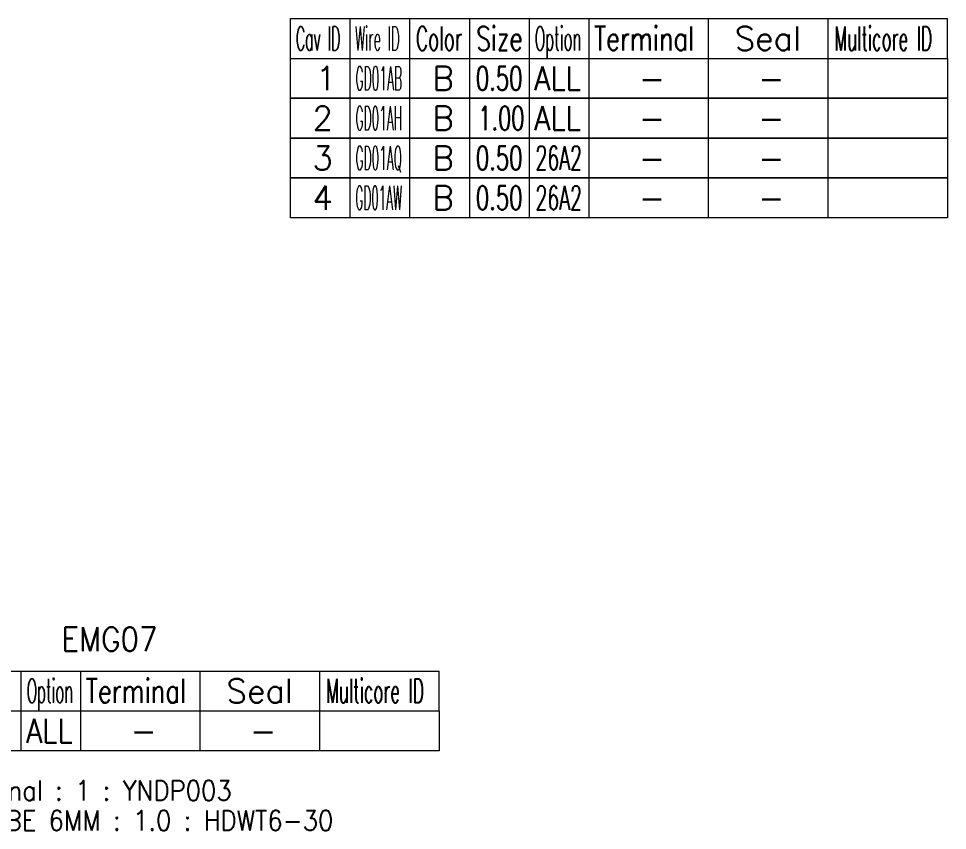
# Model space of a CAD drawing. Header units: inches. Extents: x 47316 to 59086, y 3141 to 11743.
# Drawn here: x 50914.1 to 51030.8, y 11048.4 to 11150.3 of the extents above; entities that cross this region are included whole.
import ezdxf

# ---------------------------------------------------------------- set-up
doc = ezdxf.new("R2010")
doc.units = ezdxf.units.IN
doc.header["$MEASUREMENT"] = 0
doc.styles.add('样式 100', font='SimSun.ttf', dxfattribs={"width": 0.7, "height": 3.5})

msp = doc.modelspace()

# ---------------------------------------------------------------- linework, layer by layer
at = {"color": 102, "linetype": 'Continuous', "lineweight": 15}
for p, q in [((50948.28, 11150.3), (51030.78, 11150.3)), ((50948.28, 11145.3), (50948.28, 11150.3)), ((50948.28, 11145.3), (51030.78, 11145.3)), ((50955.78, 11140.3), (50955.78, 11145.3)), ((50963.28, 11140.3), (50963.28, 11145.3)), ((50970.78, 11140.3), (50970.78, 11145.3)), ((50978.28, 11140.3), (50978.28, 11145.3)), ((50985.78, 11140.3), (50985.78, 11145.3)), ((51000.78, 11140.3), (51000.78, 11145.3)), ((51015.78, 11140.3), (51015.78, 11145.3)), ((50955.78, 11135.3), (50955.78, 11140.3)), ((50963.28, 11135.3), (50963.28, 11140.3)), ((50970.78, 11135.3), (50970.78, 11140.3)), ((50978.28, 11135.3), (50978.28, 11140.3)), ((50985.78, 11135.3), (50985.78, 11140.3)), ((51000.78, 11135.3), (51000.78, 11140.3)), ((51015.78, 11135.3), (51015.78, 11140.3)), ((50955.78, 11130.3), (50955.78, 11135.3)), ((50963.28, 11130.3), (50963.28, 11135.3)), ((50970.78, 11130.3), (50970.78, 11135.3)), ((50978.28, 11130.3), (50978.28, 11135.3)), ((50985.78, 11130.3), (50985.78, 11135.3)), ((51000.78, 11130.3), (51000.78, 11135.3)), ((51015.78, 11130.3), (51015.78, 11135.3)), ((50955.78, 11125.3), (50955.78, 11130.3)), ((50963.28, 11125.3), (50963.28, 11130.3)), ((50970.78, 11125.3), (50970.78, 11130.3)), ((50978.28, 11125.3), (50978.28, 11130.3)), ((50985.78, 11125.3), (50985.78, 11130.3)), ((51000.78, 11125.3), (51000.78, 11130.3)), ((51015.78, 11125.3), (51015.78, 11130.3)), ((50884.45, 11068.41), (50966.95, 11068.41)), ((50884.45, 11063.41), (50966.95, 11063.41)), ((50914.45, 11058.41), (50914.45, 11063.41)), ((50921.95, 11058.41), (50921.95, 11063.41)), ((50936.95, 11058.41), (50936.95, 11063.41)), ((50951.95, 11058.41), (50951.95, 11063.41))]:
    msp.add_line(p, q, dxfattribs=at)
at = {"color": 7, "linetype": 'Continuous', "lineweight": 15}
for p, q in [((50955.78, 11145.3), (50955.78, 11150.3)), ((50963.28, 11145.3), (50963.28, 11150.3)), ((50970.78, 11145.3), (50970.78, 11150.3)), ((50978.28, 11145.3), (50978.28, 11150.3)), ((50985.78, 11145.3), (50985.78, 11150.3)), ((51000.78, 11145.3), (51000.78, 11150.3)), ((51015.78, 11145.3), (51015.78, 11150.3)), ((51030.78, 11145.3), (51030.78, 11150.3)), ((50914.45, 11063.41), (50914.45, 11068.41)), ((50921.95, 11063.41), (50921.95, 11068.41)), ((50936.95, 11063.41), (50936.95, 11068.41)), ((50951.95, 11063.41), (50951.95, 11068.41)), ((50966.95, 11063.41), (50966.95, 11068.41))]:
    msp.add_line(p, q, dxfattribs=at)
at = {"color": 102, "linetype": 'Continuous', "lineweight": 15}
for points in [[(50948.28, 11140.3), (50948.28, 11145.3), (51030.78, 11145.3), (51030.78, 11140.3)], [(50948.28, 11135.3), (50948.28, 11140.3), (51030.78, 11140.3), (51030.78, 11135.3)], [(50948.28, 11130.3), (50948.28, 11135.3), (51030.78, 11135.3), (51030.78, 11130.3)], [(50948.28, 11125.3), (50948.28, 11130.3), (51030.78, 11130.3), (51030.78, 11125.3)], [(50884.45, 11058.41), (50884.45, 11063.41), (50966.95, 11063.41), (50966.95, 11058.41)]]:
    msp.add_lwpolyline(points, close=True, dxfattribs=at)

# ---------------------------------------------------------------- texts
at = {"color": 7, "linetype": 'Continuous', "lineweight": 15, "char_height": 3, "attachment_point": 1, "style": '样式 100'}
for s, insert, width in [('\\Fromans.shx;\\W0.4292452830;\\T1.0000000000;\\o\\lCav ID', (50948.96, 11149.3), 6.5), ('\\Fromans.shx;\\W0.4026548673;\\T1.0000000000;\\o\\lWire ID', (50956.39, 11149.3), 6.5), ('\\Fromans.shx;\\W0.5687500000;\\T1.0000000000;\\o\\lColor', (50964.02, 11149.3), 6.5), ('\\Fromans.shx;\\W0.7222222222;\\T1.0000000000;\\o\\lSize', (50971.59, 11149.3), 6.5), ('\\Fromans.shx;\\W0.4595959596;\\T1.0000000000;\\o\\lOption', (50978.97, 11149.3), 6.5), ('\\Fromans.shx;\\W0.7480916031;\\T1.0000000000;\\o\\lTerminal', (50986.38, 11149.3), 14), ('\\Fromans.shx;\\W1.0000000000;\\T1.0000000000;\\o\\lSeal', (51004.06, 11149.3), 9.2857), ('\\Fromans.shx;\\W0.5185185185;\\T1.0000000000;\\o\\lMulticore ID', (51016.57, 11149.3), 14), ('\\Fromans.shx;\\W1.0000000000;\\T1.0000000000;\\o\\l1', (50951.46, 11144.3), 2.8571), ('\\Fromans.shx;\\W1.0000000000;\\T1.0000000000;\\o\\l2', (50951.03, 11139.3), 2.8571), ('\\Fromans.shx;\\W1.0000000000;\\T1.0000000000;\\o\\l3', (50951.03, 11134.3), 2.8571), ('\\Fromans.shx;\\W1.0000000000;\\T1.0000000000;\\o\\l4', (50951.03, 11129.3), 2.8571), ('\\Fromans.shx;\\W0.4595959596;\\T1.0000000000;\\o\\lOption', (50915.15, 11067.41), 6.5), ('\\Fromans.shx;\\W0.7480916031;\\T1.0000000000;\\o\\lTerminal', (50922.56, 11067.41), 14), ('\\Fromans.shx;\\W1.0000000000;\\T1.0000000000;\\o\\lSeal', (50940.24, 11067.41), 9.2857), ('\\Fromans.shx;\\W0.5185185185;\\T1.0000000000;\\o\\lMulticore ID', (50952.75, 11067.41), 14)]:
    msp.add_mtext(s, dxfattribs=dict(at, insert=insert, width=width))
at = {"color": 21, "linetype": 'Continuous', "lineweight": 15, "char_height": 3, "attachment_point": 1, "style": '样式 100'}
for s, insert, width in [('\\Fromans.shx;\\W0.3760330579;\\T1.0000000000;\\o\\lGD01AB', (50956.44, 11144.3), 6.5), ('\\Fromans.shx;\\W0.6500000000;\\T1.0000000000;\\o\\l0.50', (50971.56, 11144.3), 6.5), ('\\Fromans.shx;\\W1.0000000000;\\T1.0000000000;\\o\\l-', (50991.99, 11144.3), 3.7143), ('\\Fromans.shx;\\W0.3729508197;\\T1.0000000000;\\o\\lGD01AH', (50956.44, 11139.3), 6.5), ('\\Fromans.shx;\\W0.6500000000;\\T1.0000000000;\\o\\l1.00', (50971.83, 11139.3), 6.5), ('\\Fromans.shx;\\W1.0000000000;\\T1.0000000000;\\o\\l-', (50991.99, 11139.3), 3.7143), ('\\Fromans.shx;\\W0.3729508197;\\T1.0000000000;\\o\\lGD01AQ', (50956.44, 11134.3), 6.5), ('\\Fromans.shx;\\W0.6500000000;\\T1.0000000000;\\o\\l0.50', (50971.56, 11134.3), 6.5), ('\\Fromans.shx;\\W1.0000000000;\\T1.0000000000;\\o\\l-', (50991.99, 11134.3), 3.7143), ('\\Fromans.shx;\\W0.3669354839;\\T1.0000000000;\\o\\lGD01AW', (50956.43, 11129.3), 6.5), ('\\Fromans.shx;\\W0.6500000000;\\T1.0000000000;\\o\\l0.50', (50971.56, 11129.3), 6.5), ('\\Fromans.shx;\\W1.0000000000;\\T1.0000000000;\\o\\l-', (50991.99, 11129.3), 3.7143), ('\\Fromans.shx;\\W1.0000000000;\\T1.0000000000;\\o\\l-', (50928.17, 11062.41), 3.7143)]:
    msp.add_mtext(s, dxfattribs=dict(at, insert=insert, width=width))
at = {"color": 140, "linetype": 'Continuous', "lineweight": 15, "char_height": 3, "attachment_point": 1, "style": '样式 100'}
for s, insert, width in [('\\Fromans.shx;\\W1.0000000000;\\T1.0000000000;\\o\\lB', (50966.1, 11144.3), 3), ('\\Fromans.shx;\\W0.8750000000;\\T1.0000000000;\\o\\lALL', (50978.9, 11144.3), 6.5), ('\\Fromans.shx;\\W1.0000000000;\\T1.0000000000;\\o\\l-', (51006.99, 11144.3), 3.7143), ('\\Fromans.shx;\\W1.0000000000;\\T1.0000000000;\\o\\lB', (50966.1, 11139.3), 3), ('\\Fromans.shx;\\W0.8750000000;\\T1.0000000000;\\o\\lALL', (50978.9, 11139.3), 6.5), ('\\Fromans.shx;\\W1.0000000000;\\T1.0000000000;\\o\\l-', (51006.99, 11139.3), 3.7143), ('\\Fromans.shx;\\W1.0000000000;\\T1.0000000000;\\o\\lB', (50966.1, 11134.3), 3), ('\\Fromans.shx;\\W0.5833333333;\\T1.0000000000;\\o\\l26A2', (50979.03, 11134.3), 6.5), ('\\Fromans.shx;\\W1.0000000000;\\T1.0000000000;\\o\\l-', (51006.99, 11134.3), 3.7143), ('\\Fromans.shx;\\W1.0000000000;\\T1.0000000000;\\o\\lB', (50966.1, 11129.3), 3), ('\\Fromans.shx;\\W0.5833333333;\\T1.0000000000;\\o\\l26A2', (50979.03, 11129.3), 6.5), ('\\Fromans.shx;\\W1.0000000000;\\T1.0000000000;\\o\\l-', (51006.99, 11129.3), 3.7143), ('\\Fromans.shx;\\W0.8750000000;\\T1.0000000000;\\o\\lALL', (50915.08, 11062.41), 6.5), ('\\Fromans.shx;\\W1.0000000000;\\T1.0000000000;\\o\\l-', (50943.17, 11062.41), 3.7143)]:
    msp.add_mtext(s, dxfattribs=dict(at, insert=insert, width=width))
at = {"color": 6, "linetype": 'Continuous', "lineweight": 20, "insert": (50919.53, 11073.91), "char_height": 3, "width": 13.3714, "attachment_point": 1, "style": '样式 100'}
msp.add_mtext('\\Fromans.shx;\\W0.9000000000;\\T1.0000000000;\\o\\lEMG07', dxfattribs=at)
at = {"color": 42, "linetype": 'Continuous', "lineweight": 15, "char_height": 2.5, "attachment_point": 1, "style": '样式 100'}
for s, insert, width in [('\\Fromans.shx;\\W0.9000000000;\\T1.0000000000;\\o\\lTerminal : 1 : YNDP003', (50904.54, 11054.66), 42.5357), ('\\Fromans.shx;\\W0.9000000000;\\T1.0000000000;\\o\\lHEAT SHRINK TUBE 6MM : 1.0 : HDWT6-30', (50887.51, 11050.91), 77.25)]:
    msp.add_mtext(s, dxfattribs=dict(at, insert=insert, width=width))

doc.saveas('drawing.dxf')
